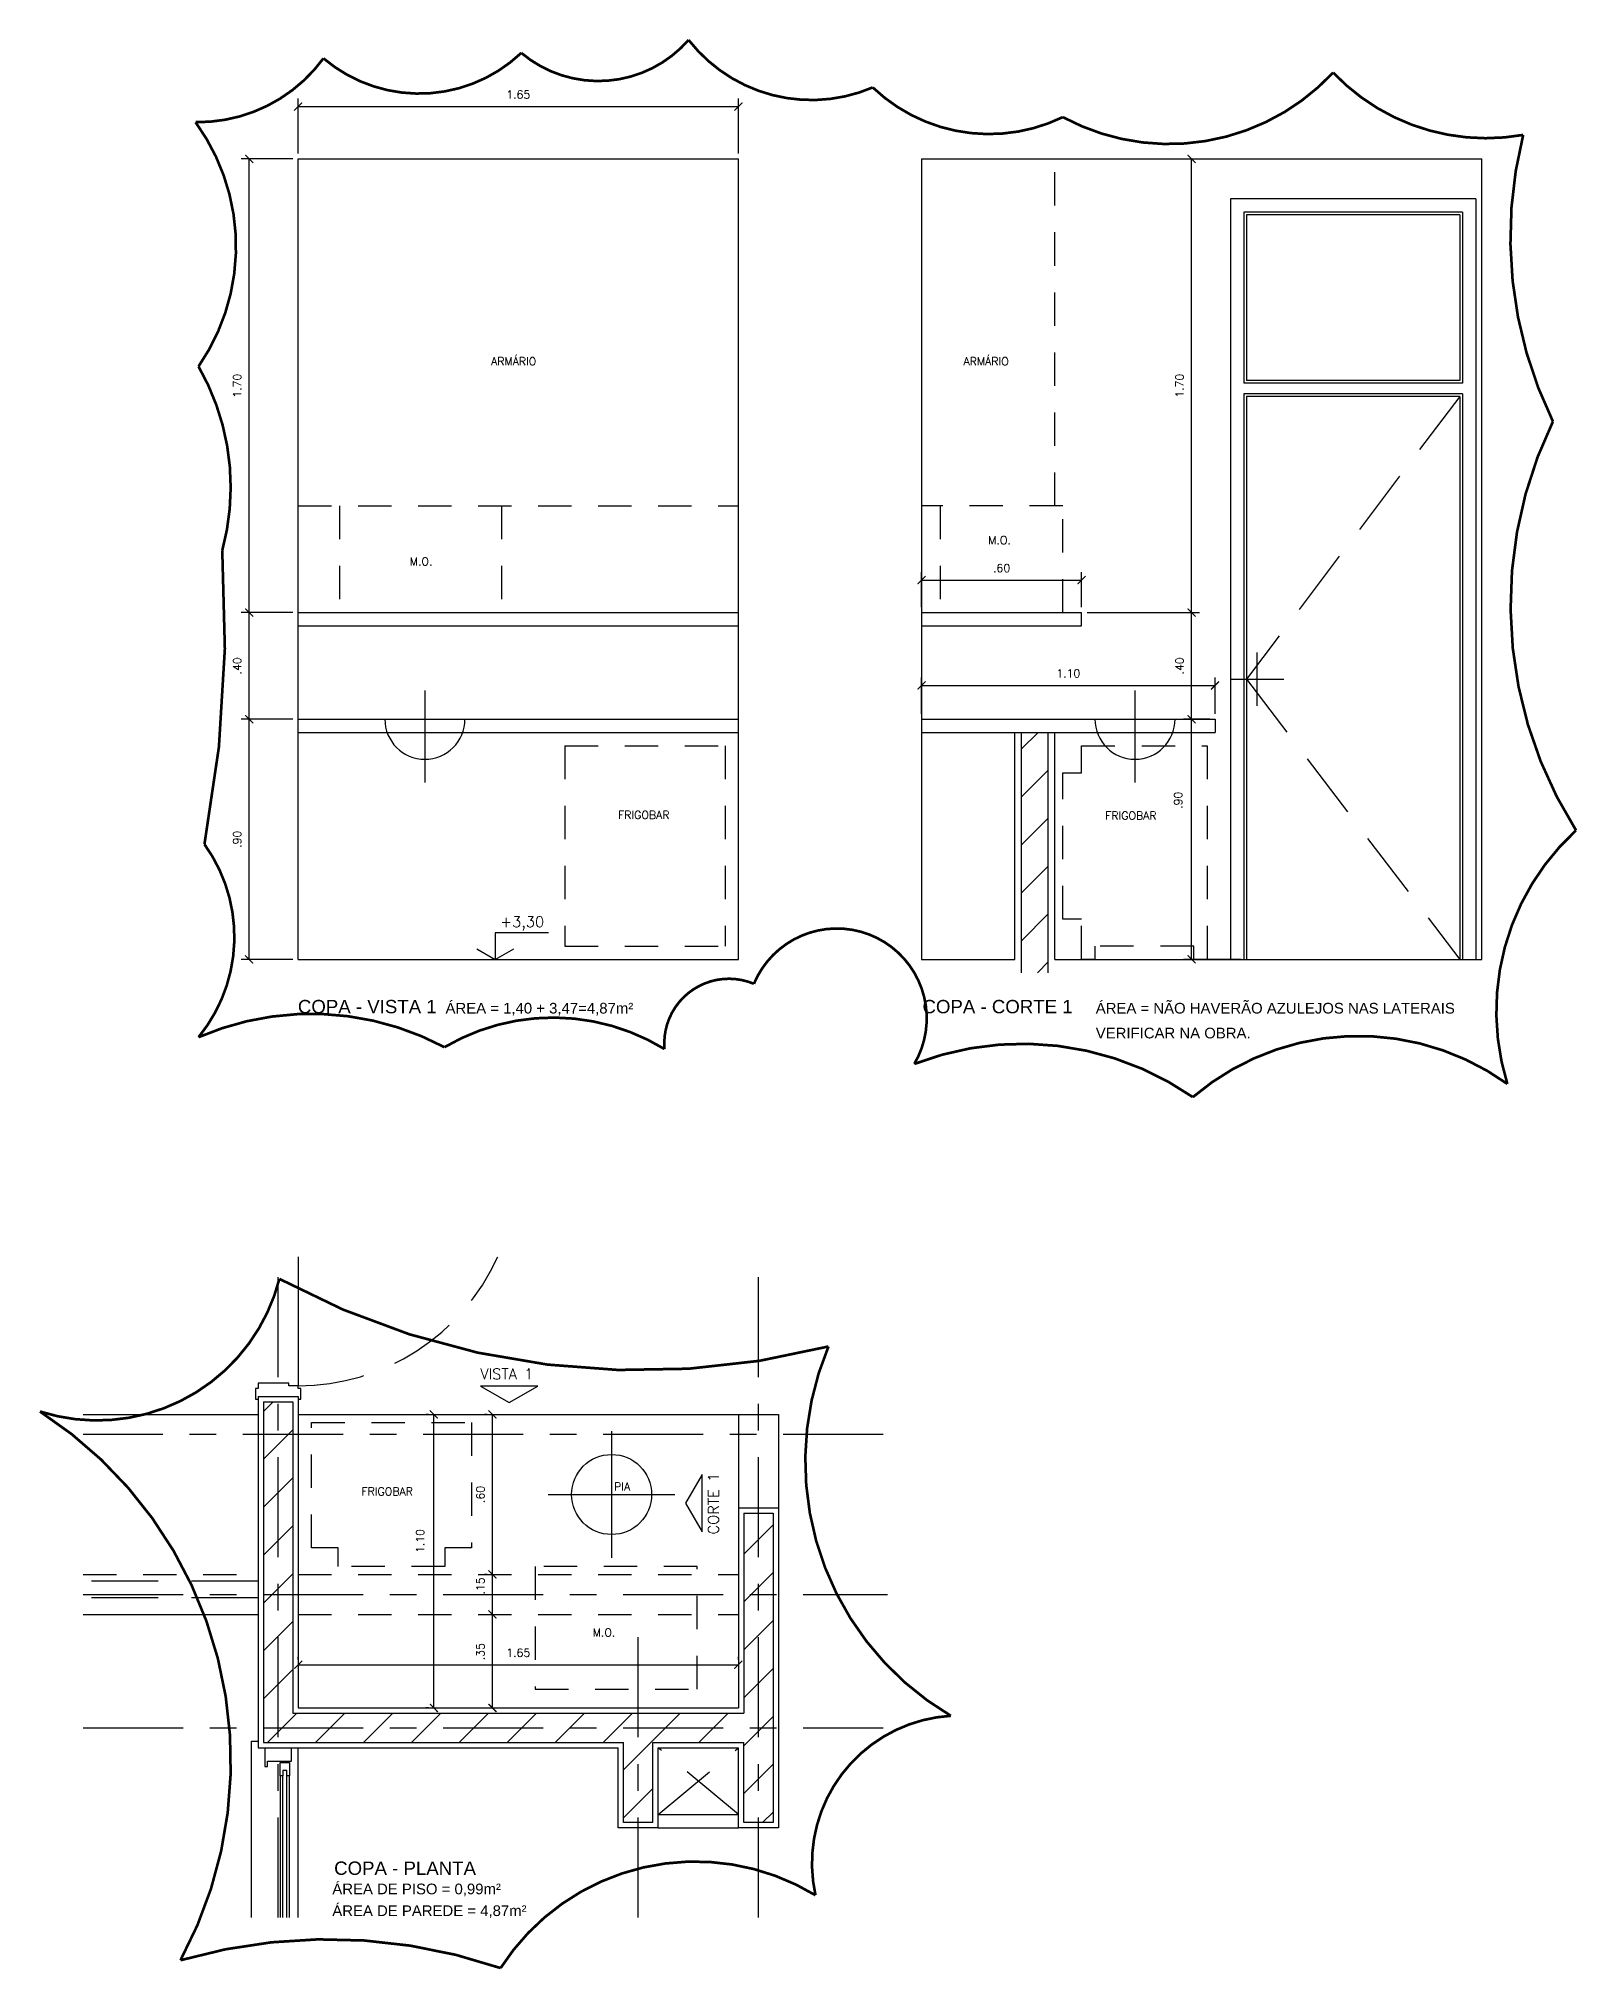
# Model space of a CAD drawing. Header units: millimetres. Extents: x 1 to 250, y 10 to 22.
# Drawn here: x 232 to 237.77, y 14.51 to 21.74 of the extents above; entities that cross this region are included whole.
import ezdxf

# ---------------------------------------------------------------- set-up
doc = ezdxf.new("R2010")
doc.units = ezdxf.units.MM
for name, pattern in [('CENTER', [0.6, 0.375, -0.075, 0.075, -0.075]), ('DASHDOT', [1, 0.5, -0.25, 0, -0.25]), ('HIDDEN', [0.375, 0.25, -0.125])]:
    doc.linetypes.add(name, pattern=pattern)
for name, color, linetype in [('ALV', 5, 'Continuous'), ('CAIX', 2, 'Continuous'), ('COTAS', 1, 'Continuous'), ('EIXOS', 141, 'CENTER'), ('HATCH', 8, 'Continuous'), ('LPROJ', 7, 'HIDDEN'), ('LVISTA01', 8, 'Continuous'), ('LVISTA02', 1, 'Continuous'), ('NOTAS', 2, 'Continuous'), ('PEÇAS', 7, 'Continuous'), ('REVEST', 2, 'Continuous'), ('TEXT', 3, 'Continuous')]:
    doc.layers.add(name, color=color, linetype=linetype)
doc.styles.add('60-20', font='romans.shx', dxfattribs={"height": 0.03})
doc.styles.add('60-50', font='romans.shx', dxfattribs={"height": 0.075})
doc.styles.add('80-20', font='romans.shx', dxfattribs={"height": 0.04})
doc.styles.add('ARIAL', font='arial.ttf', dxfattribs={"height": 0.05})
doc.dimstyles.new('20', dxfattribs={"dimtxt": 0.1, "dimasz": 0.075, "dimexe": 0.075, "dimexo": 0.05, "dimgap": 0.075, "dimtad": 1, "dimzin": 4, "dimdsep": 46, "dimtxsty": '60-50', "dimblk1": 'ARCHTICK', "dimblk2": 'ARCHTICK', "dimsah": 1, "dimcen": 2.5, "dimclrt": 3, "dimadec": 0, "dimazin": 0, "dimtfac": 1, "dimtmove": 2, "dimatfit": 3, "dimldrblk": 'ARCHTICK', "dimfxl": 1, "dimarcsym": 0})

# ---------------------------------------------------------------- blocks, each defined once
blk = doc.blocks.new('_ARCHTICK')
at = {"color": 0, "linetype": 'ByBlock', "const_width": 0.15}
blk.add_lwpolyline([(-0.5, -0.5), (0.5, 0.5)], dxfattribs=at)
blk = doc.blocks.new('*D100')
at = {"color": 0, "linetype": 'ByBlock'}
for p, q in [((232.9713, 21.3109), (232.9713, 21.5173)), ((234.6213, 21.3109), (234.6213, 21.5173)), ((232.9713, 21.4873), (234.6213, 21.4873))]:
    blk.add_line(p, q, dxfattribs=at)
at = {"layer": 'DEFPOINTS', "color": 0, "linetype": 'ByBlock'}
for p in [(234.6213, 21.4873), (232.9713, 21.2909), (234.6213, 21.2909)]:
    blk.add_point(p, dxfattribs=at)
at = {"color": 0, "linetype": 'ByBlock', "xscale": 0.03, "yscale": 0.03, "zscale": 0.03, "rotation": 180}
blk.add_blockref('_ARCHTICK', (232.9713, 21.4873), dxfattribs=at)
at = {"color": 0, "linetype": 'ByBlock', "xscale": 0.03, "yscale": 0.03, "zscale": 0.03}
blk.add_blockref('_ARCHTICK', (234.6213, 21.4873), dxfattribs=at)
at = {"color": 3, "linetype": 'ByBlock', "insert": (233.7963, 21.5323), "char_height": 0.03, "attachment_point": 5, "style": '60-20'}
blk.add_mtext('1.65', dxfattribs=at)
blk = doc.blocks.new('*D152')
at = {"color": 0, "linetype": 'ByBlock'}
for p, q in [((232.9713, 15.8793), (232.9713, 15.8893)), ((232.9713, 15.8593), (234.6213, 15.8593)), ((234.6213, 15.8793), (234.6213, 15.8893))]:
    blk.add_line(p, q, dxfattribs=at)
at = {"layer": 'DEFPOINTS', "color": 0, "linetype": 'ByBlock'}
for p in [(232.9713, 15.8593), (234.6213, 15.8593), (234.6213, 15.8593)]:
    blk.add_point(p, dxfattribs=at)
at = {"color": 0, "linetype": 'ByBlock', "xscale": 0.03, "yscale": 0.03, "zscale": 0.03, "rotation": 180}
blk.add_blockref('_ARCHTICK', (232.9713, 15.8593), dxfattribs=at)
at = {"color": 0, "linetype": 'ByBlock', "xscale": 0.03, "yscale": 0.03, "zscale": 0.03}
blk.add_blockref('_ARCHTICK', (234.6213, 15.8593), dxfattribs=at)
at = {"color": 3, "linetype": 'ByBlock', "insert": (233.7963, 15.9043), "char_height": 0.03, "attachment_point": 5, "style": '60-20'}
blk.add_mtext('1.65', dxfattribs=at)
blk = doc.blocks.new('*D153')
at = {"color": 0, "linetype": 'ByBlock'}
for p, q in [((233.4597, 16.5851), (233.4497, 16.5851)), ((233.4797, 15.4851), (233.4797, 16.5851)), ((233.4597, 15.4851), (233.4497, 15.4851))]:
    blk.add_line(p, q, dxfattribs=at)
at = {"layer": 'DEFPOINTS', "color": 0, "linetype": 'ByBlock'}
for p in [(233.4797, 16.5851), (233.4797, 16.5851), (233.4797, 15.4851)]:
    blk.add_point(p, dxfattribs=at)
at = {"color": 0, "linetype": 'ByBlock', "xscale": 0.03, "yscale": 0.03, "zscale": 0.03}
for p, rotation in [((233.4797, 16.5851), 90), ((233.4797, 15.4851), 270)]:
    blk.add_blockref('_ARCHTICK', p, dxfattribs=dict(at, rotation=rotation))
at = {"color": 3, "linetype": 'ByBlock', "insert": (233.4284, 16.1107), "char_height": 0.03, "attachment_point": 5, "rotation": 90, "style": '60-20'}
blk.add_mtext('1.10', dxfattribs=at)
blk = doc.blocks.new('*D270')
at = {"color": 0, "linetype": 'ByBlock'}
for p, q in [((232.9513, 19.1909), (232.7577, 19.1909)), ((232.7877, 18.2909), (232.7877, 19.1909)), ((232.9513, 18.2909), (232.7577, 18.2909))]:
    blk.add_line(p, q, dxfattribs=at)
at = {"layer": 'DEFPOINTS', "color": 0, "linetype": 'ByBlock'}
for p in [(232.7877, 19.1909), (232.9713, 19.1909), (232.9713, 18.2909)]:
    blk.add_point(p, dxfattribs=at)
at = {"color": 0, "linetype": 'ByBlock', "xscale": 0.03, "yscale": 0.03, "zscale": 0.03}
for p, rotation in [((232.7877, 19.1909), 90), ((232.7877, 18.2909), 270)]:
    blk.add_blockref('_ARCHTICK', p, dxfattribs=dict(at, rotation=rotation))
at = {"color": 3, "linetype": 'ByBlock', "insert": (232.7427, 18.7409), "char_height": 0.03, "attachment_point": 5, "rotation": 90, "style": '60-20'}
blk.add_mtext('.90', dxfattribs=at)
blk = doc.blocks.new('*D352')
at = {"color": 0, "linetype": 'ByBlock'}
for p, q in [((233.6995, 15.4851), (233.6995, 15.8351)), ((233.7073, 15.8351), (233.7295, 15.8351)), ((233.7073, 15.4851), (233.7295, 15.4851))]:
    blk.add_line(p, q, dxfattribs=at)
at = {"layer": 'DEFPOINTS', "color": 0, "linetype": 'ByBlock'}
for p in [(233.6873, 15.8351), (233.6995, 15.8351), (233.6873, 15.4851)]:
    blk.add_point(p, dxfattribs=at)
at = {"color": 0, "linetype": 'ByBlock', "xscale": 0.03, "yscale": 0.03, "zscale": 0.03}
for p, rotation in [((233.6995, 15.8351), 90), ((233.6995, 15.4851), 270)]:
    blk.add_blockref('_ARCHTICK', p, dxfattribs=dict(at, rotation=rotation))
at = {"color": 3, "linetype": 'ByBlock', "insert": (233.6545, 15.6958), "char_height": 0.03, "attachment_point": 5, "rotation": 90, "style": '60-20'}
blk.add_mtext('.35', dxfattribs=at)
blk = doc.blocks.new('*D353')
at = {"color": 0, "linetype": 'ByBlock'}
for p, q in [((233.6795, 15.9851), (233.6695, 15.9851)), ((233.6995, 15.8351), (233.6995, 15.9851)), ((233.7073, 15.8351), (233.7295, 15.8351))]:
    blk.add_line(p, q, dxfattribs=at)
at = {"layer": 'DEFPOINTS', "color": 0, "linetype": 'ByBlock'}
for p in [(233.6995, 15.9851), (233.6995, 15.9851), (233.6873, 15.8351)]:
    blk.add_point(p, dxfattribs=at)
at = {"color": 0, "linetype": 'ByBlock', "xscale": 0.03, "yscale": 0.03, "zscale": 0.03}
for p, rotation in [((233.6995, 15.9851), 90), ((233.6995, 15.8351), 270)]:
    blk.add_blockref('_ARCHTICK', p, dxfattribs=dict(at, rotation=rotation))
at = {"color": 3, "linetype": 'ByBlock', "insert": (233.6545, 15.9423), "char_height": 0.03, "attachment_point": 5, "rotation": 90, "style": '60-20'}
blk.add_mtext('.15', dxfattribs=at)
blk = doc.blocks.new('*D354')
at = {"color": 0, "linetype": 'ByBlock'}
for p, q in [((233.6795, 16.5851), (233.6695, 16.5851)), ((233.6995, 15.9851), (233.6995, 16.5851)), ((233.6795, 15.9851), (233.6695, 15.9851))]:
    blk.add_line(p, q, dxfattribs=at)
at = {"layer": 'DEFPOINTS', "color": 0, "linetype": 'ByBlock'}
for p in [(233.6995, 16.5851), (233.6995, 16.5851), (233.6995, 15.9851)]:
    blk.add_point(p, dxfattribs=at)
at = {"color": 0, "linetype": 'ByBlock', "xscale": 0.03, "yscale": 0.03, "zscale": 0.03}
for p, rotation in [((233.6995, 16.5851), 90), ((233.6995, 15.9851), 270)]:
    blk.add_blockref('_ARCHTICK', p, dxfattribs=dict(at, rotation=rotation))
at = {"color": 3, "linetype": 'ByBlock', "insert": (233.6545, 16.2851), "char_height": 0.03, "attachment_point": 5, "rotation": 90, "style": '60-20'}
blk.add_mtext('.60', dxfattribs=at)
blk = doc.blocks.new('*D355')
at = {"color": 0, "linetype": 'ByBlock'}
for p, q in [((230.9923, 19.1909), (230.8942, 19.1909)), ((230.9242, 18.2909), (230.9242, 19.1909)), ((231.1098, 18.2909), (230.8942, 18.2909))]:
    blk.add_line(p, q, dxfattribs=at)
at = {"layer": 'DEFPOINTS', "color": 0, "linetype": 'ByBlock'}
for p in [(230.9242, 19.1909), (231.0123, 19.1909), (231.1298, 18.2909)]:
    blk.add_point(p, dxfattribs=at)
at = {"color": 0, "linetype": 'ByBlock', "xscale": 0.03, "yscale": 0.03, "zscale": 0.03}
for p, rotation in [((230.9242, 19.1909), 90), ((230.9242, 18.2909), 270)]:
    blk.add_blockref('_ARCHTICK', p, dxfattribs=dict(at, rotation=rotation))
at = {"color": 3, "linetype": 'ByBlock', "insert": (230.8739, 18.8871), "char_height": 0.03, "attachment_point": 5, "rotation": 90, "style": '60-20'}
blk.add_mtext('.90', dxfattribs=at)
blk = doc.blocks.new('*D356')
at = {"color": 0, "linetype": 'ByBlock'}
for p, q in [((230.5323, 19.5909), (230.9542, 19.5909)), ((230.9242, 19.1909), (230.9242, 19.5909)), ((230.9923, 19.1909), (230.8942, 19.1909))]:
    blk.add_line(p, q, dxfattribs=at)
at = {"layer": 'DEFPOINTS', "color": 0, "linetype": 'ByBlock'}
for p in [(230.5123, 19.5909), (230.9242, 19.5909), (231.0123, 19.1909)]:
    blk.add_point(p, dxfattribs=at)
at = {"color": 0, "linetype": 'ByBlock', "xscale": 0.03, "yscale": 0.03, "zscale": 0.03}
for p, rotation in [((230.9242, 19.5909), 90), ((230.9242, 19.1909), 270)]:
    blk.add_blockref('_ARCHTICK', p, dxfattribs=dict(at, rotation=rotation))
at = {"color": 3, "linetype": 'ByBlock', "insert": (230.8792, 19.3909), "char_height": 0.03, "attachment_point": 5, "rotation": 90, "style": '60-20'}
blk.add_mtext('.40', dxfattribs=at)
blk = doc.blocks.new('*D357')
at = {"color": 0, "linetype": 'ByBlock'}
for p, q in [((230.5323, 21.2909), (230.9542, 21.2909)), ((230.9242, 19.5909), (230.9242, 21.2909)), ((230.5323, 19.5909), (230.9542, 19.5909))]:
    blk.add_line(p, q, dxfattribs=at)
at = {"layer": 'DEFPOINTS', "color": 0, "linetype": 'ByBlock'}
for p in [(230.5123, 21.2909), (230.9242, 21.2909), (230.5123, 19.5909)]:
    blk.add_point(p, dxfattribs=at)
at = {"color": 0, "linetype": 'ByBlock', "xscale": 0.03, "yscale": 0.03, "zscale": 0.03}
for p, rotation in [((230.9242, 21.2909), 90), ((230.9242, 19.5909), 270)]:
    blk.add_blockref('_ARCHTICK', p, dxfattribs=dict(at, rotation=rotation))
at = {"color": 3, "linetype": 'ByBlock', "insert": (230.8792, 20.4409), "char_height": 0.03, "attachment_point": 5, "rotation": 90, "style": '60-20'}
blk.add_mtext('1.70', dxfattribs=at)
blk = doc.blocks.new('*D358')
at = {"color": 0, "linetype": 'ByBlock'}
for p, q in [((232.9513, 19.5909), (232.7577, 19.5909)), ((232.7877, 19.1909), (232.7877, 19.5909)), ((232.9513, 19.1909), (232.7577, 19.1909))]:
    blk.add_line(p, q, dxfattribs=at)
at = {"layer": 'DEFPOINTS', "color": 0, "linetype": 'ByBlock'}
for p in [(232.7877, 19.5909), (232.9713, 19.5909), (232.9713, 19.1909)]:
    blk.add_point(p, dxfattribs=at)
at = {"color": 0, "linetype": 'ByBlock', "xscale": 0.03, "yscale": 0.03, "zscale": 0.03}
for p, rotation in [((232.7877, 19.5909), 90), ((232.7877, 19.1909), 270)]:
    blk.add_blockref('_ARCHTICK', p, dxfattribs=dict(at, rotation=rotation))
at = {"color": 3, "linetype": 'ByBlock', "insert": (232.7427, 19.3909), "char_height": 0.03, "attachment_point": 5, "rotation": 90, "style": '60-20'}
blk.add_mtext('.40', dxfattribs=at)
blk = doc.blocks.new('*D359')
at = {"color": 0, "linetype": 'ByBlock'}
for p, q in [((232.9513, 21.2909), (232.7577, 21.2909)), ((232.7877, 19.5909), (232.7877, 21.2909)), ((232.9513, 19.5909), (232.7577, 19.5909))]:
    blk.add_line(p, q, dxfattribs=at)
at = {"layer": 'DEFPOINTS', "color": 0, "linetype": 'ByBlock'}
for p in [(232.7877, 21.2909), (232.9713, 21.2909), (232.9713, 19.5909)]:
    blk.add_point(p, dxfattribs=at)
at = {"color": 0, "linetype": 'ByBlock', "xscale": 0.03, "yscale": 0.03, "zscale": 0.03}
for p, rotation in [((232.7877, 21.2909), 90), ((232.7877, 19.5909), 270)]:
    blk.add_blockref('_ARCHTICK', p, dxfattribs=dict(at, rotation=rotation))
at = {"color": 3, "linetype": 'ByBlock', "insert": (232.7427, 20.4409), "char_height": 0.03, "attachment_point": 5, "rotation": 90, "style": '60-20'}
blk.add_mtext('1.70', dxfattribs=at)
blk = doc.blocks.new('*D360')
at = {"color": 0, "linetype": 'ByBlock'}
for p, q in [((235.3081, 19.6109), (235.3081, 19.7425)), ((235.3081, 19.7125), (235.9081, 19.7125)), ((235.9081, 19.6109), (235.9081, 19.7425))]:
    blk.add_line(p, q, dxfattribs=at)
at = {"layer": 'DEFPOINTS', "color": 0, "linetype": 'ByBlock'}
for p in [(235.9081, 19.7125), (235.3081, 19.5909), (235.9081, 19.5909)]:
    blk.add_point(p, dxfattribs=at)
at = {"color": 0, "linetype": 'ByBlock', "xscale": 0.03, "yscale": 0.03, "zscale": 0.03, "rotation": 180}
blk.add_blockref('_ARCHTICK', (235.3081, 19.7125), dxfattribs=at)
at = {"color": 0, "linetype": 'ByBlock', "xscale": 0.03, "yscale": 0.03, "zscale": 0.03}
blk.add_blockref('_ARCHTICK', (235.9081, 19.7125), dxfattribs=at)
at = {"color": 3, "linetype": 'ByBlock', "insert": (235.6081, 19.7575), "char_height": 0.03, "attachment_point": 5, "style": '60-20'}
blk.add_mtext('.60', dxfattribs=at)
blk = doc.blocks.new('*D361')
at = {"color": 0, "linetype": 'ByBlock'}
for p, q in [((235.3081, 19.2109), (235.3081, 19.3474)), ((236.4081, 19.2109), (236.4081, 19.3474)), ((235.3081, 19.3174), (236.4081, 19.3174))]:
    blk.add_line(p, q, dxfattribs=at)
at = {"layer": 'DEFPOINTS', "color": 0, "linetype": 'ByBlock'}
for p in [(236.4081, 19.3174), (235.3081, 19.1909), (236.4081, 19.1909)]:
    blk.add_point(p, dxfattribs=at)
at = {"color": 0, "linetype": 'ByBlock', "xscale": 0.03, "yscale": 0.03, "zscale": 0.03, "rotation": 180}
blk.add_blockref('_ARCHTICK', (235.3081, 19.3174), dxfattribs=at)
at = {"color": 0, "linetype": 'ByBlock', "xscale": 0.03, "yscale": 0.03, "zscale": 0.03}
blk.add_blockref('_ARCHTICK', (236.4081, 19.3174), dxfattribs=at)
at = {"color": 3, "linetype": 'ByBlock', "insert": (235.8581, 19.3624), "char_height": 0.03, "attachment_point": 5, "style": '60-20'}
blk.add_mtext('1.10', dxfattribs=at)

msp = doc.modelspace()

# ---------------------------------------------------------------- hatches: boundary and pattern name
at = {"layer": 'HATCH'}
h = msp.add_hatch(dxfattribs=at)
h.set_pattern_fill('ANSI31', color=256, scale=0.04, style=0)
h.paths.add_polyline_path([(235.6831, 18.2409), (235.7831, 18.2409), (235.7831, 19.1409), (235.6831, 19.1409)])
h = msp.add_hatch(dxfattribs=at)
h.set_pattern_fill('ANSI31', color=256, scale=0.04, style=0)
h.paths.add_polyline_path([(234.7513, 16.2151), (234.6413, 16.2151), (234.6413, 15.4651), (232.9513, 15.4651), (232.9513, 16.6326), (232.8413, 16.6326), (232.8413, 15.3551), (234.1913, 15.3551), (234.1913, 15.0551), (234.3013, 15.0551), (234.3013, 15.3551), (234.6413, 15.3551), (234.6413, 15.0551), (234.7513, 15.0551)])

# ---------------------------------------------------------------- linework, layer by layer
at = {"layer": 'ALV'}
for p, q in [((235.6831, 18.2409), (235.6831, 19.1409)), ((235.7831, 18.2409), (235.7831, 19.1409)), ((232.8413, 16.6326), (232.9513, 16.6326)), ((232.8413, 16.6326), (232.8413, 15.3551)), ((232.9513, 16.6326), (232.9513, 15.4651)), ((234.6413, 16.2151), (234.7513, 16.2151)), ((234.6413, 16.2151), (234.6413, 15.4651)), ((234.7513, 16.2151), (234.7513, 15.0551)), ((232.9513, 15.4651), (234.6413, 15.4651)), ((232.8413, 15.3551), (234.1913, 15.3551)), ((234.1913, 15.0551), (234.1913, 15.3551)), ((234.3013, 15.0551), (234.3013, 15.3551)), ((234.3013, 15.3551), (234.6413, 15.3551)), ((234.6413, 15.0551), (234.6413, 15.3551)), ((234.3013, 15.0551), (234.1913, 15.0551)), ((234.7513, 15.0551), (234.6413, 15.0551))]:
    msp.add_line(p, q, dxfattribs=at)
at = {"layer": 'CAIX', "linetype": 'HIDDEN', "ltscale": 0.5}
msp.add_line((232.1649, 15.9851), (232.8213, 15.9851), dxfattribs=at)
at = {"layer": 'CAIX', "linetype": 'HIDDEN'}
for p, q in [((232.8213, 15.9601), (232.1649, 15.9601)), ((232.8213, 15.8974), (232.1649, 15.8974))]:
    msp.add_line(p, q, dxfattribs=at)
at = {"layer": 'CAIX'}
for p, q in [((232.9138, 14.6999), (232.9138, 15.2311)), ((232.9288, 14.6999), (232.9288, 15.2311))]:
    msp.add_line(p, q, dxfattribs=at)
for points in [[(232.9713, 16.6426), (232.9813, 16.6426), (232.9813, 16.6826), (232.9713, 16.6826), (232.9713, 16.6926), (232.9363, 16.6926), (232.9363, 16.7026), (232.8213, 16.7026), (232.8213, 16.6826), (232.8113, 16.6826), (232.8113, 16.6426), (232.8213, 16.6426)], [(232.8463, 15.3351), (232.8463, 15.2651), (232.8563, 15.2651), (232.8563, 15.2851), (232.9463, 15.2851), (232.9463, 15.3351)]]:
    msp.add_lwpolyline(points, dxfattribs=at)
msp.add_lwpolyline([(232.9138, 15.2511), (232.9138, 15.2311), (232.9038, 15.2311), (232.9038, 15.2811), (232.9388, 15.2811), (232.9388, 15.2311), (232.9288, 15.2311), (232.9288, 15.2511)], close=True, dxfattribs=at)
at = {"layer": 'CAIX', "color": 8, "linetype": 'HIDDEN'}
msp.add_arc((232.9714, 17.5133), 0.8207, 269.99277, 335.69048, dxfattribs=at)
at = {"layer": 'EIXOS'}
for p, q in [((232.8963, 14.6999), (232.8963, 17.1755)), ((234.6963, 14.6999), (234.6963, 17.1755)), ((235.1645, 16.5101), (232.1649, 16.5101)), ((232.1649, 15.9101), (235.1805, 15.9101)), ((234.2463, 14.6999), (234.2463, 15.7749)), ((232.1649, 15.4101), (235.1645, 15.4101))]:
    msp.add_line(p, q, dxfattribs=at)
at = {"layer": 'LPROJ'}
for p, q in [((237.3256, 20.4009), (236.5256, 19.3409)), ((236.5256, 19.3409), (237.3256, 18.2909)), ((234.6213, 15.0851), (234.3213, 15.3351)), ((234.3213, 15.0851), (234.6213, 15.3351))]:
    msp.add_line(p, q, dxfattribs=at)
at = {"layer": 'LPROJ', "color": 2, "ltscale": 0.5}
for p, q in [((232.9713, 15.9851), (234.6213, 15.9851)), ((232.9713, 15.8351), (234.6213, 15.8351))]:
    msp.add_line(p, q, dxfattribs=at)
at = {"layer": 'LVISTA01'}
for p, q in [((236.4656, 21.1409), (236.4656, 18.2909)), ((237.3856, 21.1409), (236.4656, 21.1409)), ((237.3856, 21.1409), (237.3856, 18.2909)), ((237.3356, 21.0909), (236.5156, 21.0909)), ((236.5156, 21.0909), (236.5156, 20.4509)), ((237.3256, 21.0809), (236.5256, 21.0809)), ((236.5256, 21.0809), (236.5256, 20.4609)), ((237.3256, 21.0809), (237.3256, 20.4609)), ((237.3356, 21.0909), (237.3356, 20.4509)), ((237.3356, 20.4509), (236.5156, 20.4509)), ((237.3356, 20.4109), (236.5156, 20.4109)), ((236.5156, 20.4109), (236.5156, 18.2909)), ((237.3256, 20.4609), (236.5256, 20.4609)), ((237.3356, 20.4109), (237.3356, 18.2909)), ((237.3256, 20.4009), (236.5256, 20.4009)), ((236.5256, 20.4009), (236.5256, 18.2909)), ((237.3256, 20.4009), (237.3256, 18.2909))]:
    msp.add_line(p, q, dxfattribs=at)
at = {"layer": 'LVISTA02', "color": 2}
for p, q in [((235.3081, 19.5909), (235.9081, 19.5909)), ((235.3081, 19.5409), (235.9081, 19.5409)), ((235.9081, 19.5409), (235.9081, 19.5909)), ((235.3081, 19.1909), (236.4081, 19.1909)), ((236.4081, 19.1909), (236.4081, 19.1409)), ((235.3081, 19.1409), (236.4081, 19.1409)), ((232.1649, 16.5851), (232.8213, 16.5851)), ((232.9713, 16.5851), (234.6213, 16.5851)), ((234.6213, 16.5851), (234.6213, 16.2351)), ((234.6213, 16.5851), (234.7713, 16.5851)), ((234.7713, 16.5851), (234.7713, 16.2351)), ((232.1649, 15.8351), (232.8213, 15.8351))]:
    msp.add_line(p, q, dxfattribs=at)
at = {"layer": 'LVISTA02'}
for p, q in [((232.9713, 17.1755), (232.9713, 16.6926)), ((232.7963, 14.6999), (232.7963, 15.3601)), ((232.7963, 15.3601), (232.8213, 15.3601)), ((232.9713, 14.6999), (232.9713, 15.3351)), ((232.9038, 15.2311), (232.9038, 14.6999)), ((232.9388, 14.6999), (232.9388, 15.2311)), ((234.3213, 15.0851), (234.6213, 15.0851)), ((234.3213, 15.0351), (234.6213, 15.0351))]:
    msp.add_line(p, q, dxfattribs=at)
at = {"layer": 'NOTAS'}
for p, q in [((236.5656, 19.2409), (236.5656, 19.4409)), ((236.4656, 19.3409), (236.6656, 19.3409))]:
    msp.add_line(p, q, dxfattribs=at)
at = {"layer": 'NOTAS', "color": 8, "linetype": 'DASHDOT'}
for p, q in [((233.4463, 19.2981), (233.4463, 18.9535)), ((236.1081, 19.2981), (236.1081, 18.9535)), ((234.1463, 16.5225), (234.1463, 16.0478)), ((233.909, 16.2851), (234.3837, 16.2851))]:
    msp.add_line(p, q, dxfattribs=at)
at = {"layer": 'NOTAS', "color": 211, "const_width": 0.01}
msp.add_lwpolyline([(235.8376, 21.4477, 0.341755), (236.8507, 21.6146, 0.252095), (237.5632, 21.381, 0.177672), (237.6747, 20.307, 0.260494), (237.7613, 18.7743, 0.290755), (237.5038, 17.8241, 0.345312), (236.325, 17.7746, 0.248803), (235.2809, 17.8989, 1.07103), (234.6797, 18.1993, 0.564647), (234.3446, 17.9547, 0.27743), (233.5199, 17.9617, 0.228771), (232.5979, 17.9991, 0.340202), (232.6201, 18.7222, 0.065326), (232.6869, 19.8235, 0.199), (232.5979, 20.5132, 0.31912), (232.5866, 21.4288, 0.243157), (233.0662, 21.668, 0.383249), (233.8077, 21.6883, 0.409325), (234.4348, 21.737, 0.341206), (235.1251, 21.559, 0.313277)], format="xyb", close=True, dxfattribs=at)
at = {"layer": 'NOTAS'}
msp.add_lwpolyline([(233.9102, 18.3909), (233.7102, 18.3909), (233.7102, 18.2909)], dxfattribs=at)
at = {"layer": 'NOTAS', "color": 3}
msp.add_lwpolyline([(233.6409, 18.3309), (233.7102, 18.2909), (233.7795, 18.3309)], dxfattribs=at)
at = {"layer": 'NOTAS', "color": 211, "const_width": 0.01}
msp.add_lwpolyline([(235.4177, 15.4556, 0.461456), (234.9105, 14.7831, 0.407491), (233.7301, 14.5101, 0.154465), (232.5303, 14.5394, 0.392206), (232.0035, 16.5961, 0.431958), (232.901, 17.0932, 0.189052), (234.9592, 16.8398, 0.375863), (235.4177, 15.4556)], format="xyb", dxfattribs=at)
at = {"layer": 'NOTAS'}
for points in [[(233.6546, 16.6917), (233.7619, 16.6297), (233.8693, 16.6917)], [(234.4855, 16.3604), (234.4235, 16.253), (234.4855, 16.1457)]]:
    msp.add_lwpolyline(points, close=True, dxfattribs=at)
at = {"layer": 'PEÇAS', "color": 0, "linetype": 'HIDDEN', "ltscale": 0.5}
for p, q in [((235.8081, 19.9909), (235.8081, 21.2909)), ((232.9713, 19.9909), (234.6213, 19.9909)), ((233.1257, 19.9909), (233.1257, 19.5909)), ((233.7332, 19.9909), (233.7332, 19.5909)), ((235.8381, 19.9909), (235.3081, 19.9909)), ((235.3781, 19.9909), (235.3781, 19.5909)), ((235.8381, 19.5909), (235.8381, 19.9909)), ((233.9713, 19.0909), (234.5713, 19.0909)), ((233.9713, 19.0909), (233.9713, 18.3409)), ((234.5713, 19.0909), (234.5713, 18.3409)), ((233.9713, 18.3409), (234.5713, 18.3409))]:
    msp.add_line(p, q, dxfattribs=at)
for points in [[(236.3281, 18.3409), (235.9581, 18.3409), (235.9581, 18.2909), (235.9081, 18.2909), (235.9081, 18.4409), (235.8381, 18.4409), (235.8381, 18.9897), (235.9081, 18.9897), (235.9081, 19.0909), (236.3781, 19.0909), (236.3781, 18.2909), (236.3281, 18.2909)], [(233.0213, 16.0851), (233.0213, 16.5551), (233.6213, 16.5551), (233.6213, 16.0851), (233.5213, 16.0851), (233.5213, 16.0151), (233.1213, 16.0151), (233.1213, 16.0851)], [(234.4669, 15.5551), (234.4669, 16.0151), (233.8594, 16.0151), (233.8594, 15.5551)]]:
    msp.add_lwpolyline(points, close=True, dxfattribs=at)
at = {"layer": 'PEÇAS', "color": 0, "linetype": 'ByBlock'}
msp.add_circle((234.1463, 16.2851), 0.15, dxfattribs=at)
for centre in [(233.4463, 19.1909), (236.1081, 19.1909)]:
    msp.add_arc(centre, 0.15, 180, 0, dxfattribs=at)
at = {"layer": 'REVEST'}
for p, q in [((232.9713, 18.2909), (232.9713, 21.2909)), ((232.9713, 21.2909), (234.6213, 21.2909)), ((234.6213, 18.2909), (234.6213, 21.2909)), ((235.3081, 21.2909), (235.3081, 19.1409)), ((235.3081, 21.2909), (237.4081, 21.2909)), ((237.4081, 18.2909), (237.4081, 21.2909)), ((232.9713, 19.5909), (234.6213, 19.5909)), ((232.9713, 19.5409), (234.6213, 19.5409)), ((232.9713, 19.1909), (234.6213, 19.1909)), ((232.9713, 19.1409), (234.6213, 19.1409)), ((235.3081, 19.1409), (235.3081, 18.2909)), ((235.6581, 18.2909), (235.6581, 19.1409)), ((235.8081, 18.2909), (235.8081, 19.1409)), ((232.9713, 18.2909), (234.6213, 18.2909)), ((235.3081, 18.2909), (235.6581, 18.2909)), ((235.8081, 18.2909), (237.4081, 18.2909)), ((232.8213, 16.6526), (232.8213, 15.3351)), ((232.8213, 16.6526), (232.9713, 16.6526)), ((232.9713, 16.6526), (232.9713, 15.4851)), ((234.6213, 16.2351), (234.7713, 16.2351)), ((234.6213, 16.2351), (234.6213, 15.4851)), ((234.7713, 16.2351), (234.7713, 15.0351)), ((232.9713, 15.4851), (234.6213, 15.4851)), ((232.8213, 15.3351), (234.1713, 15.3351)), ((234.1713, 15.0351), (234.1713, 15.3351)), ((234.3213, 15.0351), (234.3213, 15.3351)), ((234.3213, 15.3351), (234.6213, 15.3351)), ((234.6213, 15.0351), (234.6213, 15.3351)), ((234.3213, 15.0351), (234.1713, 15.0351)), ((234.7713, 15.0351), (234.6213, 15.0351))]:
    msp.add_line(p, q, dxfattribs=at)

# ---------------------------------------------------------------- texts
at = {"layer": 'NOTAS', "color": 3, "style": '80-20'}
for s, p in [('+3,30', (233.7288, 18.4117)), ('VISTA 1', (233.6542, 16.7169))]:
    msp.add_text(s, height=0.04, dxfattribs=at).set_placement(p)
at = {"layer": 'NOTAS', "style": 'ARIAL'}
for s, height, p in [('COPA - VISTA 1', 0.05, (232.9704, 18.0888)), ('ÁREA = 1,40 + 3,47=4,87m²', 0.04, (233.5238, 18.0878)), ('COPA - CORTE 1', 0.05, (235.3115, 18.0888)), ('ÁREA = NÃO HAVERÃO AZULEJOS NAS LATERAIS', 0.04, (235.961, 18.0878)), ('VERIFICAR NA OBRA.', 0.04, (235.961, 17.9946)), ('COPA - PLANTA', 0.05, (233.1062, 14.8594)), ('ÁREA DE PISO = 0,99m²', 0.04, (233.0994, 14.7866)), ('ÁREA DE PAREDE = 4,87m²', 0.04, (233.0994, 14.7051))]:
    msp.add_text(s, height=height, dxfattribs=at).set_placement(p)
at = {"layer": 'NOTAS', "color": 3, "style": '80-20'}
msp.add_text('CORTE 1', height=0.04, rotation=90, dxfattribs=at).set_placement((234.548, 16.1353))
at = {"layer": 'TEXT', "color": 1, "style": '60-20'}
for s, p in [('ARMÁRIO', (233.6944, 20.5174)), ('ARMÁRIO', (235.4653, 20.5174)), ('M.O.', (235.5579, 19.847)), ('M.O.', (233.3898, 19.7672)), ('FRIGOBAR', (234.1704, 18.8172)), ('FRIGOBAR', (235.9963, 18.8147)), ('FRIGOBAR', (233.2086, 16.2816)), ('PIA', (234.1554, 16.2997)), ('M.O.', (234.0753, 15.7529))]:
    msp.add_text(s, height=0.03, dxfattribs=at).set_placement(p)

# ---------------------------------------------------------------- dimensions: what is measured, and where the dimension line sits
at = {"layer": 'COTAS'}
for base, p1, p2, picture, middle in [((234.6213, 21.4873), (232.9713, 21.2909), (234.6213, 21.2909), '*D100', (233.7963, 21.5323)), ((235.9081, 19.7125), (235.3081, 19.5909), (235.9081, 19.5909), '*D360', (235.6081, 19.7575)), ((236.4081, 19.3174), (235.3081, 19.1909), (236.4081, 19.1909), '*D361', (235.8581, 19.3624))]:
    dim = msp.add_linear_dim(base=base, p1=p1, p2=p2, dimstyle='20', override={"dimtxt": 0.02, "dimasz": 0.03, "dimexe": 0.03, "dimexo": 0.02, "dimgap": 0.03, "dimtxsty": '60-20'}, dxfattribs=at)
    dim.commit()
    dim.dimension.update_dxf_attribs({"geometry": picture, "text_midpoint": middle})
for base, p1, p2, picture, middle in [((232.7877, 21.2909), (232.9713, 19.5909), (232.9713, 21.2909), '*D359', (232.7427, 20.4409)), ((232.7877, 19.5909), (232.9713, 19.1909), (232.9713, 19.5909), '*D358', (232.7427, 19.3909)), ((232.7877, 19.1909), (232.9713, 18.2909), (232.9713, 19.1909), '*D270', (232.7427, 18.7409)), ((233.6995, 16.5851), (233.6995, 15.9851), (233.6995, 16.5851), '*D354', (233.6545, 16.2851))]:
    dim = msp.add_linear_dim(base=base, p1=p1, p2=p2, angle=90, dimstyle='20', override={"dimtxt": 0.02, "dimasz": 0.03, "dimexe": 0.03, "dimexo": 0.02, "dimgap": 0.03, "dimtxsty": '60-20'}, dxfattribs=at)
    dim.commit()
    dim.dimension.update_dxf_attribs({"geometry": picture, "text_midpoint": middle})
for base, p1, p2, picture, middle in [((236.32, 21.2909), (235.9081, 19.5909), (235.9081, 21.2909), '*D357', (236.275, 20.4409)), ((236.32, 19.5909), (236.4081, 19.1909), (235.9081, 19.5909), '*D356', (236.275, 19.3909))]:
    dim = msp.add_linear_dim(base=base, p1=p1, p2=p2, angle=90, dimstyle='20', override={"dimtxt": 0.02, "dimasz": 0.03, "dimexe": 0.03, "dimexo": 0.02, "dimgap": 0.03, "dimtxsty": '60-20'}, dxfattribs=at)
    dim.commit()
    dim.dimension.update_dxf_attribs({"geometry": picture, "text_midpoint": middle, "insert": (5.3959, 0)})
dim = msp.add_linear_dim(base=(236.32, 19.1909), p1=(236.5256, 18.2909), p2=(236.4081, 19.1909), angle=90, dimstyle='20', override={"dimtxt": 0.02, "dimasz": 0.03, "dimexe": 0.03, "dimexo": 0.02, "dimgap": 0.03, "dimtxsty": '60-20'}, dxfattribs=at)
dim.commit()
dim.dimension.update_dxf_attribs({"geometry": '*D355', "text_midpoint": (236.2698, 18.8871), "dimtype": 160, "insert": (5.3959, 0)})
for base, p1, p2, picture, middle in [((233.4797, 16.5851), (233.4797, 15.4851), (233.4797, 16.5851), '*D153', (233.4284, 16.1107)), ((233.6995, 15.9851), (233.6873, 15.8351), (233.6995, 15.9851), '*D353', (233.6545, 15.9423)), ((233.6995, 15.8351), (233.6873, 15.4851), (233.6873, 15.8351), '*D352', (233.6545, 15.6958))]:
    dim = msp.add_linear_dim(base=base, p1=p1, p2=p2, angle=90, dimstyle='20', override={"dimtxt": 0.02, "dimasz": 0.03, "dimexe": 0.03, "dimexo": 0.02, "dimgap": 0.03, "dimtxsty": '60-20'}, dxfattribs=at)
    dim.commit()
    dim.dimension.update_dxf_attribs({"geometry": picture, "text_midpoint": middle, "dimtype": 160})
dim = msp.add_linear_dim(base=(234.6213, 15.6469), p1=(232.9713, 15.6469), p2=(234.6213, 15.6469), dimstyle='20', override={"dimtxt": 0.02, "dimasz": 0.03, "dimexe": 0.03, "dimexo": 0.02, "dimgap": 0.03, "dimtxsty": '60-20'}, dxfattribs=at)
dim.commit()
dim.dimension.update_dxf_attribs({"geometry": '*D152', "text_midpoint": (233.7963, 15.6919), "insert": (0, -0.2124)})

doc.saveas('drawing.dxf')
